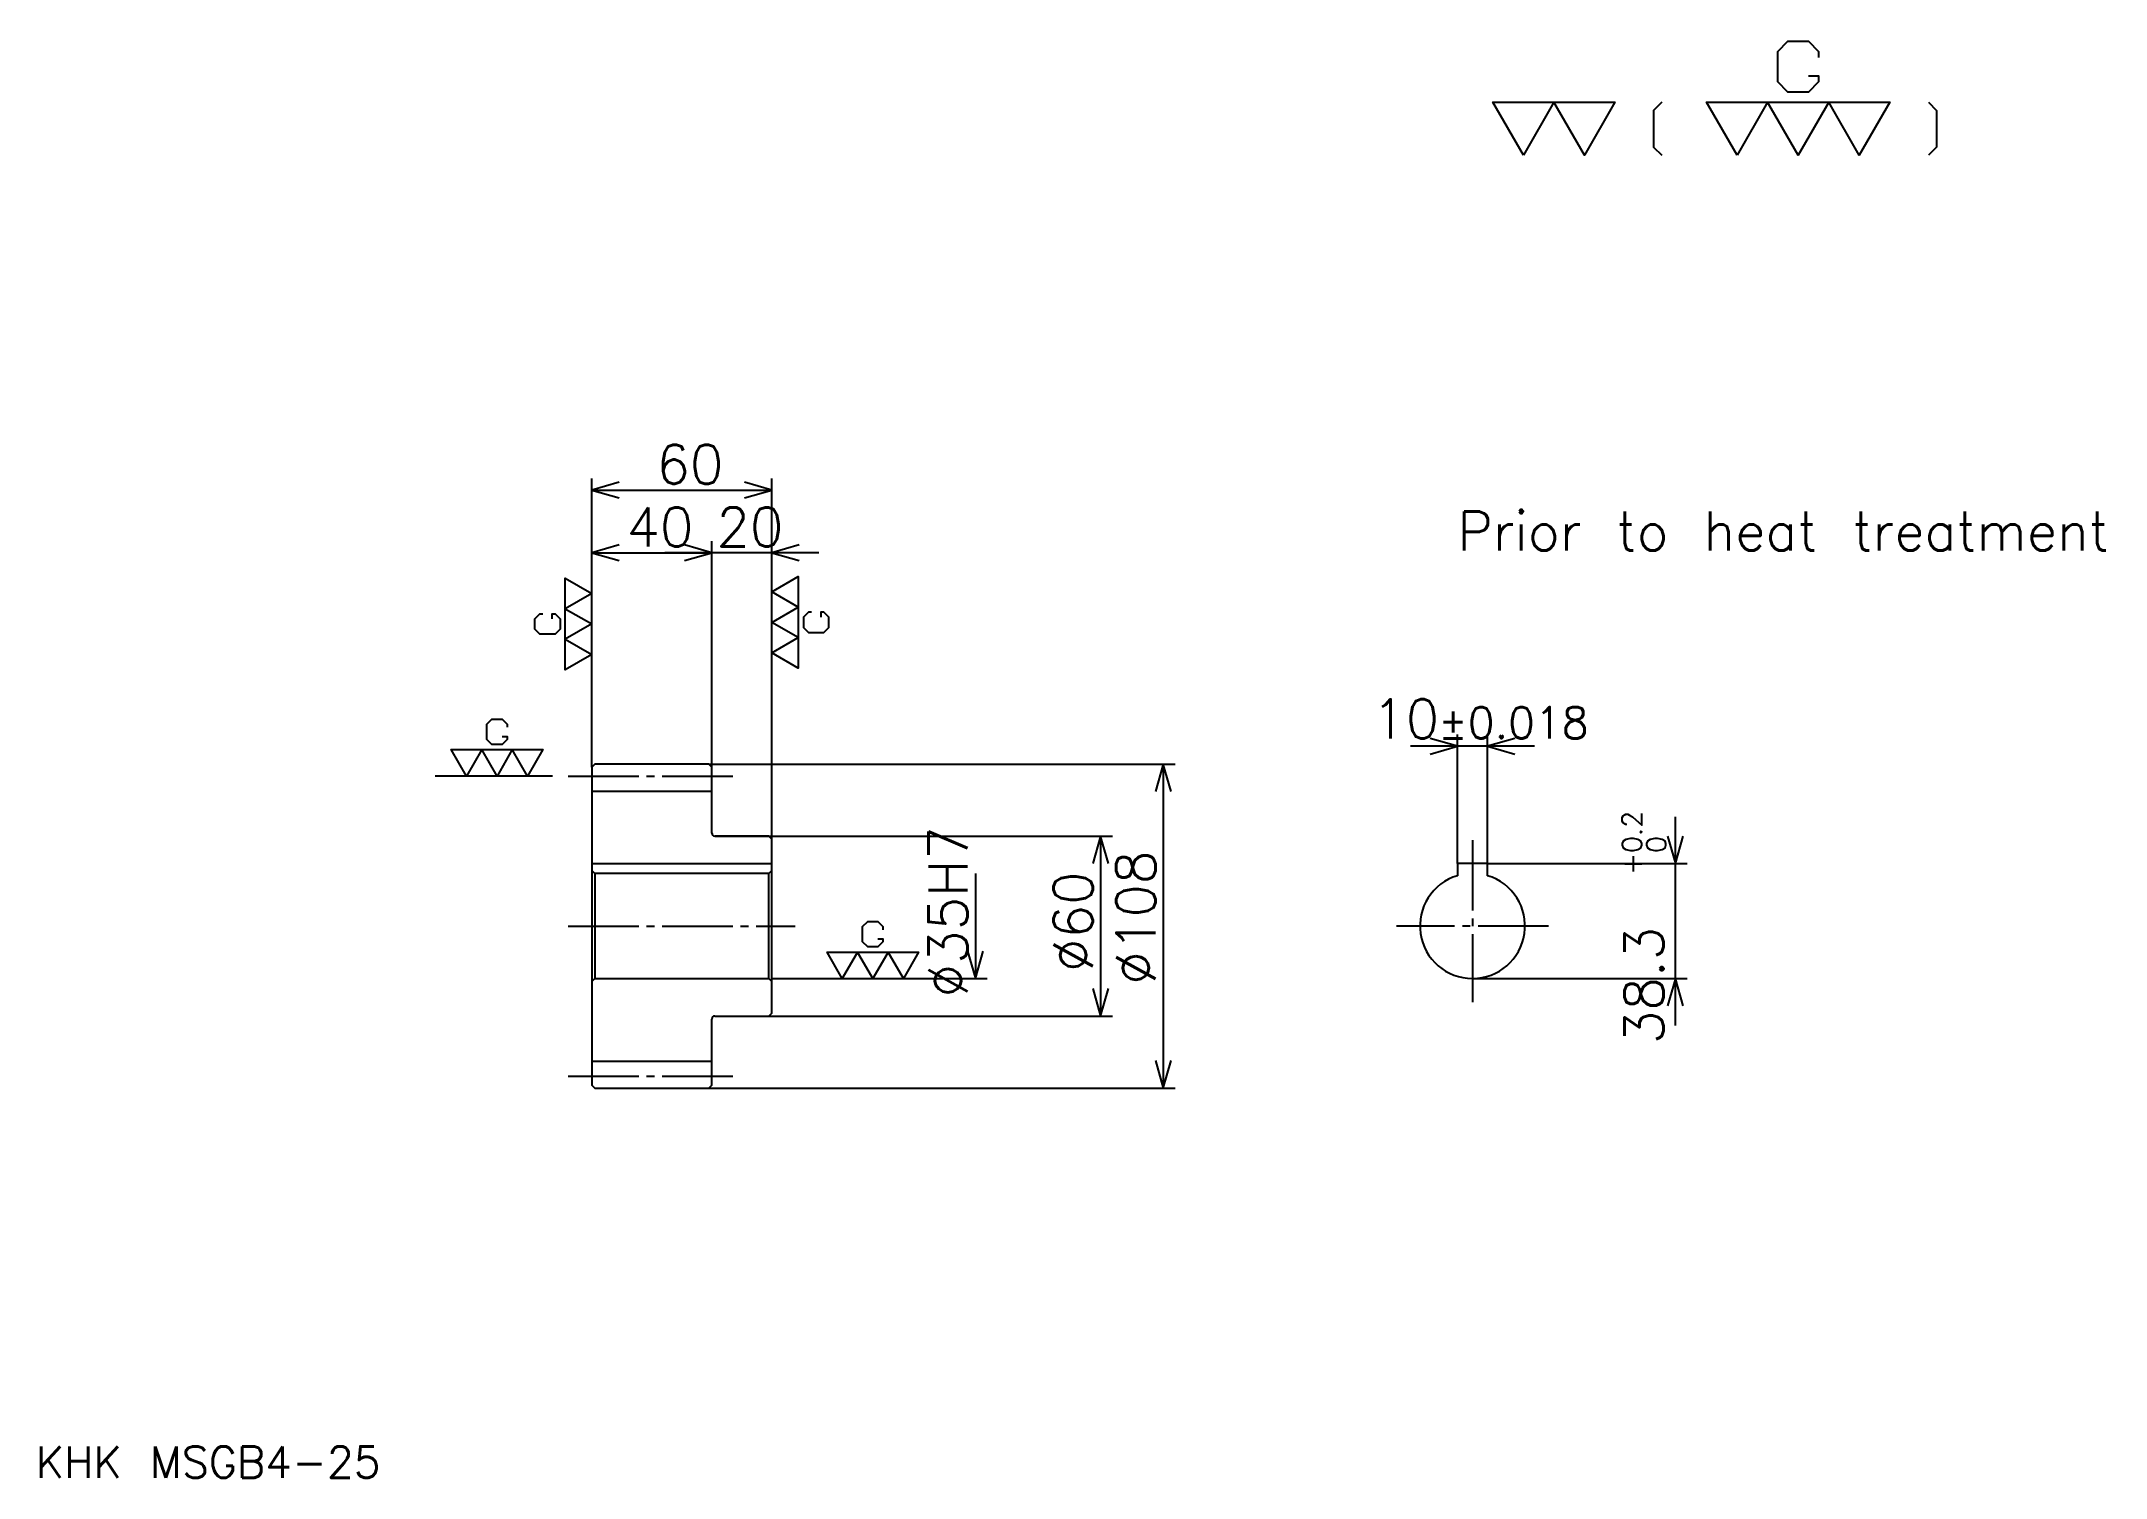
# Model space of a CAD drawing. Extents: x 28 to 716, y 29 to 508.
import ezdxf

# ---------------------------------------------------------------- set-up
doc = ezdxf.new("R2010")
doc.units = 0
doc.linetypes.add('DASHDOT', pattern=[31.304349, 23.478261, -2.608696, 2.608696, -2.608696])
doc.layers.get('0').update_dxf_attribs({"linetype": 'CONTINUOUS'})
doc.layers.add('DASHDOT', color=6, linetype='DASHDOT')
doc.styles.add('KANJI', font='TXT', dxfattribs={"bigfont": 'BIGFONT'})

msp = doc.modelspace()

# ---------------------------------------------------------------- linework, layer by layer
at = {"color": 5}
for p, q in [((211.304337, 266.608704), (211.304337, 361.82608)), ((211.304337, 357.913025), (271.304321, 357.913025)), ((271.304321, 266.608704), (271.304321, 361.82608)), ((251.304337, 266.608704), (251.304337, 340.956512)), ((211.304337, 337.043457), (251.304337, 337.043457)), ((286.956512, 337.043457), (235.652161, 337.043457)), ((499.782593, 233.408691), (499.782593, 276.452179)), ((509.782593, 233.408691), (509.782593, 276.452179)), ((525.434753, 272.539124), (484.130432, 272.539124)), ((211.304337, 265.608704), (211.304337, 266.608704)), ((250.304337, 266.608704), (271.304321, 266.608704)), ((251.304337, 265.608704), (251.304337, 266.608704)), ((271.304321, 266.608704), (405.652161, 266.608704)), ((271.304321, 241.608688), (271.304321, 266.608704)), ((401.739136, 266.608704), (401.739136, 158.608688)), ((572.391296, 179.456512), (572.391296, 249.060852)), ((252.304337, 242.608688), (271.304321, 242.608688)), ((271.304321, 242.608688), (384.782593, 242.608688)), ((380.869568, 242.608688), (380.869568, 182.608688)), ((339.130432, 230.108688), (339.130432, 195.108688)), ((509.782593, 233.408691), (576.304382, 233.408691)), ((271.304321, 195.108688), (343.043457, 195.108688)), ((504.782593, 195.108688), (576.304382, 195.108688)), ((252.304337, 182.608688), (271.304321, 182.608688)), ((271.304321, 182.608688), (384.782593, 182.608688)), ((250.304337, 158.608688), (271.304321, 158.608688)), ((271.304321, 158.608688), (405.652161, 158.608688))]:
    msp.add_line(p, q, dxfattribs=at)
at = {"color": 7}
msp.add_line((198.260864, 262.608704), (159.130432, 262.608704), dxfattribs=at)
at = {"color": 4}
for p, q in [((211.304337, 257.608704), (251.304337, 257.608704)), ((211.304337, 233.408691), (271.304321, 233.408691)), ((212.304337, 230.108688), (212.304337, 195.108688)), ((270.304321, 230.108688), (271.304321, 231.108688)), ((270.304321, 195.108688), (271.304321, 194.108688)), ((211.304337, 167.608688), (251.304337, 167.608688))]:
    msp.add_line(p, q, dxfattribs=at)
at = {"color": 7}
for points in [[(616.695679, 496.017395), (620.086975, 496.017395), (620.086975, 493.982605), (616.695679, 490.591309), (609.913025, 490.591309), (606.521729, 493.982605), (606.521729, 504.156525), (609.913025, 507.547821), (616.695679, 507.547821), (620.086975, 504.156525), (620.086975, 502.121735)], [(521.739136, 469.565216), (511.565216, 487.200012), (552.260864, 487.200012), (542.086975, 469.565216), (531.913025, 487.200012), (521.739136, 469.565216)], [(567.860901, 487.200012), (565.147827, 484.486969), (565.147827, 472.278259), (567.860901, 469.565216)], [(592.956543, 469.565216), (582.782593, 487.200012), (643.826111, 487.200012), (633.652161, 469.565216), (623.478271, 487.200012), (613.304382, 469.565216), (603.130432, 487.200012), (592.956543, 469.565216)], [(656.713013, 487.200012), (659.426086, 484.486969), (659.426086, 472.278259), (656.713013, 469.565216)], [(211.304337, 303.130432), (202.486938, 298.043457), (202.486938, 328.565216), (211.304337, 323.478271), (202.486938, 318.391296), (211.304337, 313.304321), (202.486938, 308.217377), (211.304337, 303.130432)], [(271.304321, 324), (280.121735, 329.086945), (280.121735, 298.565216), (271.304321, 303.652161), (280.121735, 308.739136), (271.304321, 313.82608), (280.121735, 318.913025), (271.304321, 324)], [(198.078247, 315), (198.078247, 316.695648), (199.095642, 316.695648), (200.79129, 315), (200.79129, 311.608704), (199.095642, 309.913025), (194.008682, 309.913025), (192.313034, 311.608704), (192.313034, 315), (194.008682, 316.695648), (195.026077, 316.695648)], [(284.530426, 317.217377), (283.513031, 317.217377), (281.817383, 315.521729), (281.817383, 312.130432), (283.513031, 310.434784), (288.599976, 310.434784), (290.295654, 312.130432), (290.295654, 315.521729), (288.599976, 317.217377), (287.582581, 317.217377), (287.582581, 315.521729)], [(181.434769, 275.834778), (183.130417, 275.834778), (183.130417, 274.817383), (181.434769, 273.121735), (178.043457, 273.121735), (176.347809, 274.817383), (176.347809, 279.904358), (178.043457, 281.599976), (181.434769, 281.599976), (183.130417, 279.904358), (183.130417, 278.886963)], [(169.565201, 262.608704), (164.478241, 271.426086), (194.999985, 271.426086), (189.913025, 262.608704), (184.82608, 271.426086), (179.73912, 262.608704), (174.652161, 271.426086), (169.565201, 262.608704)], [(306.652161, 208.334778), (308.347809, 208.334778), (308.347809, 207.317383), (306.652161, 205.621735), (303.260864, 205.621735), (301.565216, 207.317383), (301.565216, 212.404343), (303.260864, 214.099991), (306.652161, 214.099991), (308.347809, 212.404343), (308.347809, 211.386948)], [(294.782593, 195.108688), (289.695648, 203.926086), (320.217377, 203.926086), (315.130432, 195.108688), (310.043457, 203.926086), (304.956512, 195.108688), (299.869568, 203.926086), (294.782593, 195.108688)]]:
    msp.add_lwpolyline(points, dxfattribs=at)
at = {"color": 5}
for points in [[(220.434769, 360.521729), (211.304337, 357.913025), (220.434769, 355.304352)], [(262.173889, 355.304352), (271.304321, 357.913025), (262.173889, 360.521729)], [(220.434769, 339.652161), (211.304337, 337.043457), (220.434769, 334.434784)], [(242.173904, 334.434784), (251.304337, 337.043457), (242.173904, 339.652161)], [(242.173904, 334.434784), (251.304337, 337.043457), (242.173904, 339.652161)], [(280.434753, 339.652161), (271.304321, 337.043457), (280.434753, 334.434784)], [(490.652161, 269.93042), (499.782593, 272.539124), (490.652161, 275.147827)], [(518.913025, 275.147827), (509.782593, 272.539124), (518.913025, 269.93042)], [(404.347809, 257.478241), (401.739136, 266.608704), (399.130432, 257.478241)], [(383.478241, 233.478256), (380.869568, 242.608688), (378.260864, 233.478256)], [(569.782593, 242.539124), (572.391296, 233.408691), (575, 242.539124)], [(336.521729, 204.23912), (339.130432, 195.108688), (341.739136, 204.23912)], [(575, 185.978256), (572.391296, 195.108688), (569.782593, 185.978256)], [(378.260864, 191.73912), (380.869568, 182.608688), (383.478241, 191.73912)], [(399.130432, 167.73912), (401.739136, 158.608688), (404.347809, 167.73912)]]:
    msp.add_lwpolyline(points, dxfattribs=at)
at = {"color": 4}
for points in [[(251.304337, 243.608688), (251.304337, 265.608704), (250.304337, 266.608704), (212.304337, 266.608704), (211.304337, 265.608704), (211.304337, 194.108688)], [(252.304337, 182.608688), (270.304321, 182.608688), (271.304321, 183.608688), (271.304321, 241.608688), (270.304321, 242.608688), (252.304337, 242.608688)], [(211.304337, 194.108688), (212.304337, 195.108688), (270.304321, 195.108688), (270.304321, 230.108688), (212.304337, 230.108688), (211.304337, 231.108688)], [(509.782593, 229.379196), (509.782593, 233.408691), (499.782593, 233.408691), (499.782593, 229.379196)], [(211.304337, 194.108688), (211.304337, 159.608688), (212.304337, 158.608688), (250.304337, 158.608688), (251.304337, 159.608688), (251.304337, 181.608688)]]:
    msp.add_lwpolyline(points, dxfattribs=at)
for centre, radius, start, end in [((252.304337, 243.608688), 1, 180, 270), ((504.782593, 212.608688), 17.5, 106.601549926, 73.398450074), ((252.304337, 181.608688), 1, 90, 180)]:
    msp.add_arc(centre, radius, start, end, dxfattribs=at)
at = {"layer": 'DASHDOT', "color": 7}
for p, q in [((203.478256, 262.608704), (259.130432, 262.608704)), ((504.782593, 241.234772), (504.782593, 187.282608)), ((203.478256, 212.608688), (279.130432, 212.608688)), ((530.108704, 212.608688), (479.456482, 212.608688)), ((203.478256, 162.608688), (259.130432, 162.608688))]:
    msp.add_line(p, q, dxfattribs=at)

# ---------------------------------------------------------------- texts
at = {"color": 7, "style": 'KANJI'}
for s, height, p in [('60', 13.043478, (232.82608, 360)), ('40', 13.043478, (222.82608, 339.130432)), ('20', 13.043478, (252.82608, 339.130432)), ('Prior to heat treatment', 13.043478, (499.782593, 337.756531)), ('10', 13.043478, (471.336548, 275.147827)), ('%%p0.018', 10.434783, (493.378418, 275.147827)), ('KHK MSGB4-25', 10.434783, (26.086956, 28.695652))]:
    msp.add_text(s, height=height, dxfattribs=at).set_placement(p)
for s, height, p in [('0.2', 6.521739, (561.17395, 236.998749)), ('%%c35H7', 13.043478, (336.521729, 188.804337)), ('0', 6.521739, (569.260864, 236.998749)), ('%%c108', 13.043478, (399.130432, 193.043472)), ('+', 6.521739, (561.17395, 229.694397)), ('%%c60', 13.043478, (378.260864, 197.282593)), ('38.3', 13.043478, (568.478271, 173.237061))]:
    msp.add_text(s, height=height, rotation=90, dxfattribs=at).set_placement(p)

doc.saveas('drawing.dxf')
